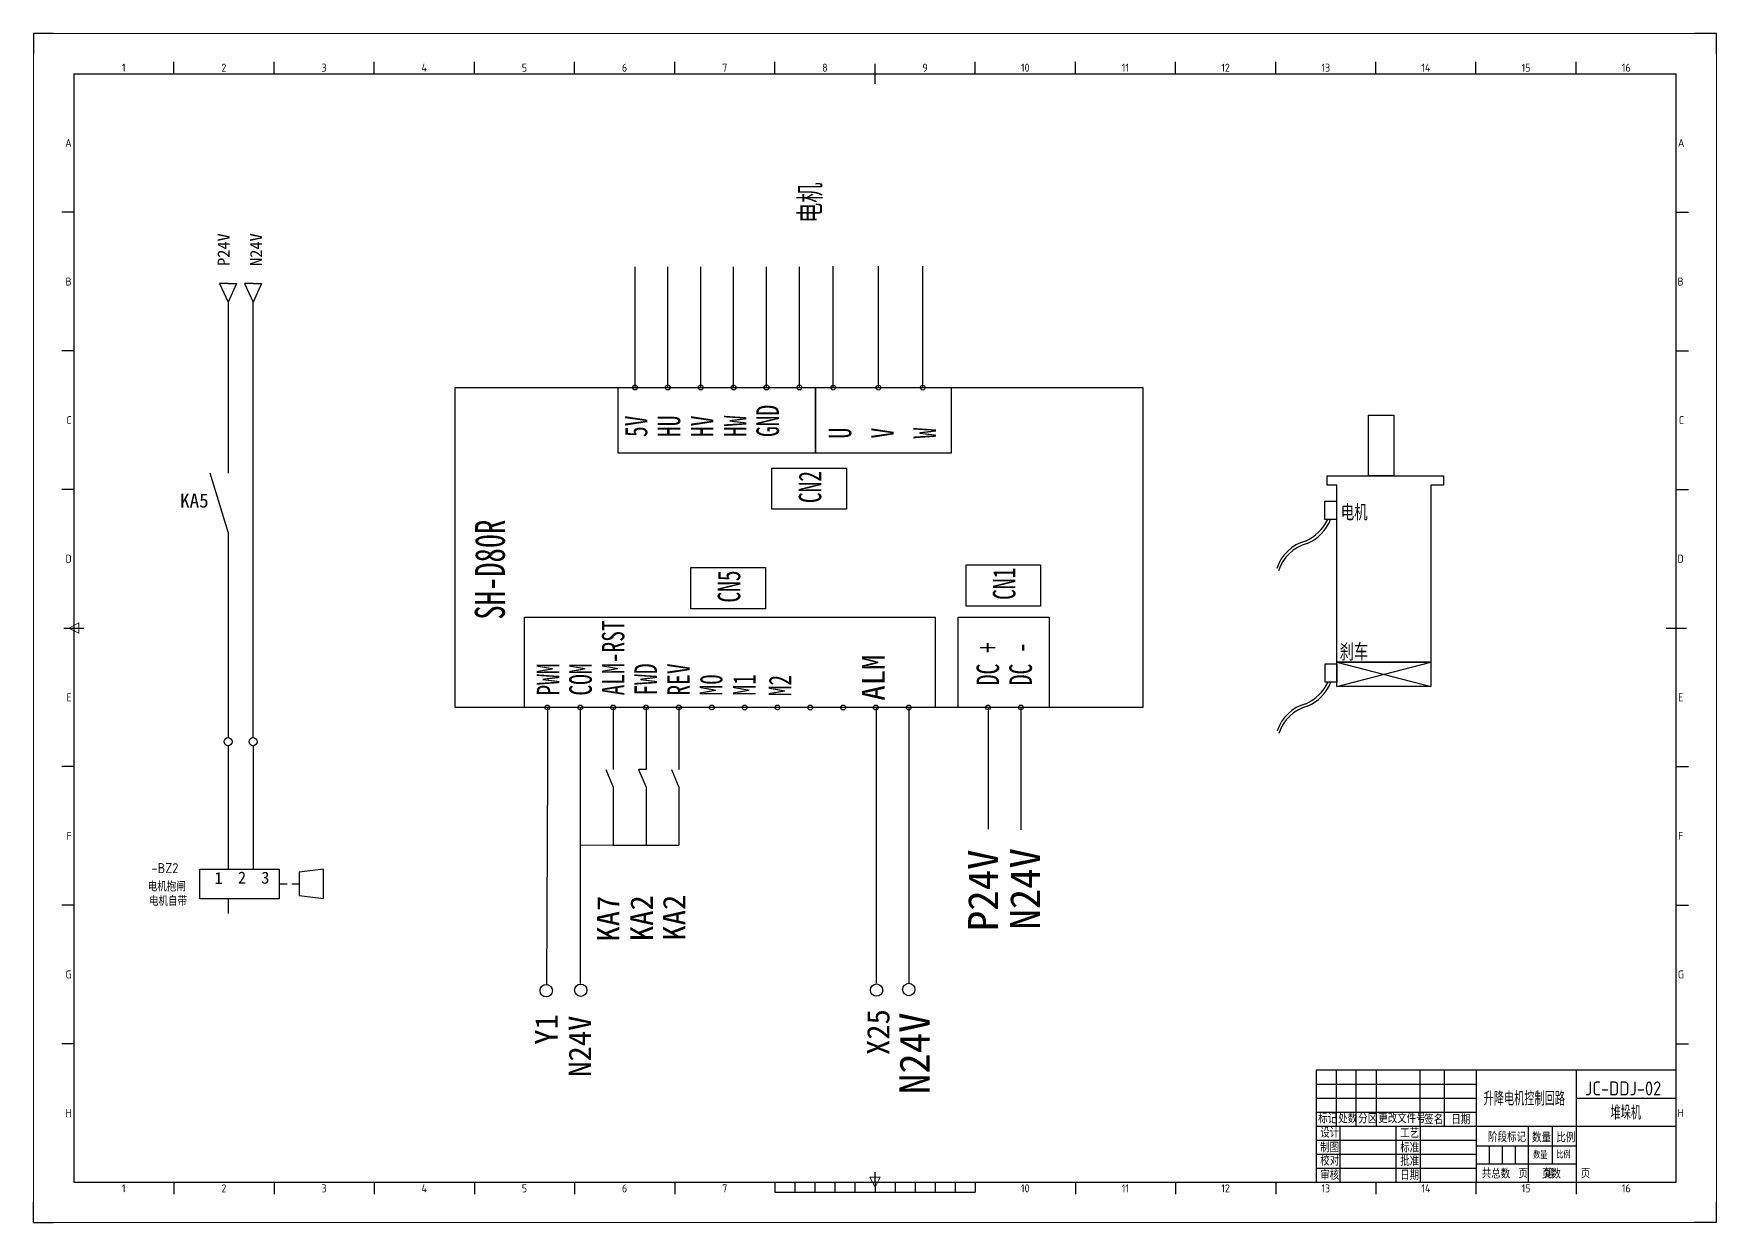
# Model space of a CAD drawing. Header units: inches. Extents: x -128 to 31549, y -2321 to 19035.
# Drawn here: x 1350 to 2191, y 5326 to 5920 of the extents above; entities that cross this region are included whole.
import ezdxf
from ezdxf.enums import TextEntityAlignment as Align

# ---------------------------------------------------------------- set-up
doc = ezdxf.new("R2010")
doc.units = ezdxf.units.IN
doc.header["$MEASUREMENT"] = 0
for name, color, linetype in [('_MULTI_WIRE', 9, 'Continuous'), ('AE_BOR', 1, 'Continuous'), ('BLK_1.0mm^2', 7, 'Continuous'), ('BLU_0.5mm^2', 5, 'Continuous'), ('SYMS', 7, 'Continuous'), ('WIRENO', 70, 'Continuous'), ('图框_外框线', 7, 'Continuous'), ('图框_标题栏属性', 1, 'Continuous'), ('图框_标题栏文字', 6, 'Continuous'), ('노랑', 2, 'Continuous')]:
    doc.layers.add(name, color=color, linetype=linetype)
doc.styles.add('DIM_FONT', font='simplex_.ttf', dxfattribs={"width": 0.7, "bigfont": 'GBCBIG'})
doc.styles.get("Standard").update_dxf_attribs({"font": 'txt', "bigfont": 'gbcbig.shx'})
doc.styles.add('WD', font='romans.shx', dxfattribs={"bigfont": 'gbcbig.shx'})
doc.styles.add('WD_IEC', font='ISOCP2.shx', dxfattribs={"width": 0.9, "height": 4, "bigfont": 'gbcbig.shx'})
doc.styles.add('工程字', font='gbenor.shx', dxfattribs={"bigfont": 'gbcbig.shx'})
doc.styles.add('样式 1', font='')
doc.styles.get('样式 1').set_extended_font_data('NSimSun')

# ---------------------------------------------------------------- blocks, each defined once
blk = doc.blocks.new('gb_a1')
for p, q in [((20, 574), (20, 20)), ((20, 574), (821, 574)), ((821, 20), (821, 574)), ((20, 20), (821, 20))]:
    blk.add_line(p, q)
at = {"layer": 'AE_BOR', "lineweight": 30}
for p, q in [((10, 594), (0, 594)), ((0, 594), (0, 584)), ((841, 594), (830, 594)), ((841, 584), (841, 594)), ((0, 0), (0, 10)), ((841, 0), (841, 10)), ((0, 0), (10, 0)), ((841, 0), (830, 0))]:
    blk.add_line(p, q, dxfattribs=at)
at = {"layer": 'AE_BOR', "color": 1, "lineweight": 15}
for p, q in [((0, 594), (841, 594)), ((0, 0), (0, 594)), ((841, 594), (841, 0)), ((17.5, 297), (22.5, 299.5)), ((22.5, 294.5), (17.5, 297)), ((22.5, 299.5), (22.5, 294.5)), ((420.5, 17.5), (418, 22.5)), ((418, 22.5), (423, 22.5)), ((423, 22.5), (420.5, 17.5)), ((841, 0), (0, 0))]:
    blk.add_line(p, q, dxfattribs=at)
at = {"layer": 'AE_BOR'}
for p, q in [((70.0625, 574), (70.0625, 580)), ((120.125, 574), (120.125, 580)), ((170.1875, 574), (170.1875, 580)), ((220.25, 574), (220.25, 580)), ((270.3125, 574), (270.3125, 580)), ((320.375, 574), (320.375, 580)), ((370.4375, 574), (370.4375, 580)), ((470.5625, 574), (470.5625, 580)), ((520.625, 574), (520.625, 580)), ((570.6875, 574), (570.6875, 580)), ((620.75, 574), (620.75, 580)), ((670.8125, 574), (670.8125, 580)), ((720.875, 574), (720.875, 580)), ((770.9375, 574), (770.9375, 580)), ((20, 504.75), (14, 504.75)), ((821, 504.75), (827, 504.75)), ((20, 435.5), (14, 435.5)), ((821, 435.5), (827, 435.5)), ((20, 366.25), (14, 366.25)), ((821, 366.25), (827, 366.25)), ((20, 227.75), (14, 227.75)), ((821, 227.75), (827, 227.75)), ((20, 158.5), (14, 158.5)), ((821, 158.5), (827, 158.5)), ((20, 89.25), (14, 89.25)), ((821, 89.25), (827, 89.25)), ((70.0625, 20), (70.0625, 14)), ((120.125, 20), (120.125, 14)), ((170.1875, 20), (170.1875, 14)), ((220.25, 20), (220.25, 14)), ((270.3125, 20), (270.3125, 14)), ((320.375, 20), (320.375, 14)), ((520.625, 20), (520.625, 14)), ((570.6875, 20), (570.6875, 14)), ((620.75, 20), (620.75, 14)), ((670.8125, 20), (670.8125, 14)), ((720.875, 20), (720.875, 14)), ((770.9375, 20), (770.9375, 14))]:
    blk.add_line(p, q, dxfattribs=at)
at = {"layer": 'AE_BOR', "color": 2, "lineweight": 30}
for p, q in [((420.5, 574), (420.5, 579)), ((420.5, 569), (420.5, 574)), ((15, 297), (25, 297)), ((816, 297), (826, 297)), ((370.5, 20), (370.5, 15)), ((380.5, 20), (380.5, 15)), ((390.5, 20), (390.5, 15)), ((400.5, 20), (400.5, 15)), ((410.5, 20), (410.5, 15)), ((420.5, 20), (420.5, 25)), ((420.5, 20), (420.5, 15)), ((430.5, 20), (430.5, 15)), ((440.5, 20), (440.5, 15)), ((450.5, 20), (450.5, 15)), ((460.5, 20), (460.5, 15)), ((470.5, 20), (470.5, 15)), ((370.5, 15), (470.5, 15))]:
    blk.add_line(p, q, dxfattribs=at)
at = {"layer": 'AE_BOR', "style": 'WD_IEC'}
for s, p in [('1', (45.03125, 575)), ('2', (95.09375, 575)), ('3', (145.15625, 575)), ('4', (195.21875, 575)), ('5', (245.28125, 575)), ('6', (295.34375, 575)), ('7', (345.40625, 575)), ('8', (395.46875, 575)), ('9', (445.53125, 575)), ('10', (495.59375, 575)), ('11', (545.65625, 575)), ('12', (595.71875, 575)), ('13', (645.78125, 575)), ('14', (695.84375, 575)), ('15', (745.90625, 575)), ('16', (795.96875, 575)), ('1', (45.03125, 15)), ('2', (95.09375, 15)), ('3', (145.15625, 15)), ('4', (195.21875, 15)), ('5', (245.28125, 15)), ('6', (295.34375, 15)), ('7', (345.40625, 15)), ('10', (495.59375, 15)), ('11', (545.65625, 15)), ('12', (595.71875, 15)), ('13', (645.78125, 15)), ('14', (695.84375, 15)), ('15', (745.90625, 15)), ('16', (795.96875, 15))]:
    blk.add_text(s, height=4, dxfattribs=at).set_placement(p, align=Align.CENTER)
for s, p in [('A', (19, 539.375)), ('A', (825.04762, 539.375)), ('B', (19, 470.125)), ('B', (824.66667, 470.125)), ('C', (19, 400.875)), ('C', (824.85714, 400.875)), ('D', (19, 331.625)), ('D', (824.66667, 331.625)), ('E', (19, 262.375)), ('E', (824.47619, 262.375)), ('F', (19, 193.125)), ('F', (824.47619, 193.125)), ('G', (19, 123.875)), ('G', (824.85714, 123.875)), ('H', (19, 54.625)), ('H', (824.66667, 54.625))]:
    blk.add_text(s, height=4, dxfattribs=at).set_placement(p, align=Align.MIDDLE_RIGHT)
blk = doc.blocks.new('GB_TitleBlock')
at = {"lineweight": -3}
for p, q in [((-50, 42), (0, 42)), ((-50, 28), (0, 28))]:
    blk.add_line(p, q, dxfattribs=at)
blk.add_point((-16.99, 42), dxfattribs=at)
at = {"layer": '图框_外框线'}
for p, q in [((-170, 56), (-170, 28)), ((-160, 28), (-160, 56)), ((-150, 56), (-150, 28)), ((-128, 28), (-128, 56)), ((-116, 56), (-116, 28)), ((-100, 56), (-100, 0)), ((-50, 56), (-50, 0)), ((-180, 49), (-100, 49)), ((-180, 42), (-100, 42)), ((-180, 35), (-100, 35)), ((-180, 28), (-50, 28)), ((-168, 0), (-168, 28)), ((-140, 0), (-140, 28)), ((-128, 28), (-128, 0)), ((-74, 28), (-74, 0)), ((-62, 28), (-62, 9)), ((-180, 21), (-100, 21)), ((-50, 18), (-100, 18)), ((-93.5, 18), (-93.5, 9)), ((-87, 18), (-87, 9)), ((-80.5, 18), (-80.5, 9)), ((-180, 14), (-100, 14)), ((-50, 9), (-100, 9)), ((-180, 7), (-100, 7))]:
    blk.add_line(p, q, dxfattribs=at)
blk.add_lwpolyline([(0, 56), (-180, 56), (-180, 0), (0, 0), (0, 56)], dxfattribs=at)
at = {"style": 'WD', "flags": 1}
blk.add_attdef('WD_TB', (-168.38, 50.46), '', height=2, dxfattribs=at)
at = {"layer": '图框_标题栏属性', "style": '工程字'}
for tag, p in [('REV3', (-179.58, 50.91)), ('REV2', (-179.43, 43.49)), ('REV1', (-179.43, 36.77))]:
    blk.add_attdef(tag, p, '', height=3, dxfattribs=at)
for tag, height, width, p, p2 in [('REV3DET', 3, 13.288798, (-148.76, 50.77), (-130.49, 50.77)), ('BY3', 3, 6.930672, (-126.95, 50.77), (-117.42, 50.77)), ('RD3', 3, 9.096075, (-114.66, 50.77), (-102.16, 50.77)), ('REV2DET', 3, 1.39216, (-148.76, 43.77), (-130.49, 43.77)), ('BY2', 3, 6.930672, (-126.95, 43.77), (-117.42, 43.77)), ('RD2', 3, 9.096075, (-114.66, 43.77), (-102.16, 43.77)), ('文件名称', 7, 2.04191, (-96.3, 38.33), (-55.63, 38.33)), ('REV1DET', 3, 13.288798, (-148.76, 36.77), (-130.49, 36.77)), ('BY1', 3, 6.930672, (-126.95, 36.77), (-117.42, 36.77)), ('RD1', 3, 9.096075, (-114.66, 36.77), (-102.16, 36.77))]:
    blk.add_attdef(tag, text='', height=height, dxfattribs=dict(at, width=width)).set_placement(p, p2, align=Align.FIT)
for tag, p in [('图号', (-26.57, 46.93)), ('项目名称', (-25.25, 35.16))]:
    blk.add_attdef(tag, text='', height=7, dxfattribs=at).set_placement(p, align=Align.MIDDLE)
at = {"layer": '图框_标题栏属性', "lineweight": -3}
for tag, p in [('罗文根', (-163.59, 22.3)), ('工艺', (-123.59, 22.3)), ('制图', (-163.59, 15.3)), ('标准', (-123.59, 15.3)), ('校对', (-163.59, 8.3)), ('批准', (-123.59, 8.3)), ('审核', (-163.59, 1.3)), ('日期', (-123.59, 1.3))]:
    blk.add_attdef(tag, p, '', height=5, dxfattribs=at)
at = {"layer": '图框_标题栏属性', "style": '工程字'}
for tag, height, p in [('数量', 3.5, (-68.02, 13.58)), ('比例', 3.5, (-56.4, 13.74)), ('总数', 5, (-87.74, 4.36)), ('页数', 5, (-62.45, 4.36))]:
    blk.add_attdef(tag, text='', height=height, dxfattribs=at).set_placement(p, align=Align.MIDDLE_CENTER)
at = {"layer": '图框_标题栏文字', "style": '工程字'}
for s, p in [('标记', (-179, 29.44)), ('处数', (-169, 29.44)), ('分区', (-159, 29.44)), ('更改文件号', (-149, 29.59)), ('签名', (-126, 29)), ('日期', (-112.47, 28.98)), ('设计', (-177.99, 22.35)), ('工艺', (-138.02, 22.15)), ('阶段标记', (-94.11, 20.2)), ('数量', (-72.11, 20)), ('比例', (-60, 20)), ('制图', (-178.04, 15.02)), ('标准', (-137.99, 14.92)), ('校对', (-177.99, 8.33)), ('批准', (-138.02, 8.15)), ('审核', (-177.99, 1.15)), ('日期', (-138.02, 1.15)), ('共     页   第     页', (-97.24, 2))]:
    blk.add_text(s, height=5, dxfattribs=at).set_placement(p)
blk = doc.blocks.new('A$C485340D4')
for p, q in [((63.8, 17.74), (67.83, 17.74)), ((70.1, 17.74), (73.86, 17.74)), ((38.35, 10.35), (38.35, 2.9))]:
    blk.add_line(p, q)
blk.add_lwpolyline([(24.13, 25.14), (63.8, 25.14), (63.8, 10.35), (24.13, 10.35)], close=True)
for centre in [(38.28, 88.81), (50.78, 88.81)]:
    blk.add_circle(centre, 2)
at = {"layer": 'BLK_1.0mm^2'}
for p, q in [((38.28, 86.81), (38.28, 25.14)), ((50.78, 86.81), (50.78, 25.14))]:
    blk.add_line(p, q, dxfattribs=at)
at = {"layer": 'SYMS'}
blk.add_lwpolyline([(86, 10.41), (86, 25.11), (73.87, 23.54), (73.87, 17.76), (73.87, 11.99)], close=True, dxfattribs=at)
at = {"style": 'WD_IEC'}
for tag, p in [('TERM01', (34.58, 82.01)), ('TERM02', (45.58, 82.2)), ('TERM03', (56.78, 82.01)), ('TERM04', (70.92, 82.01)), ('TERM05', (34.58, 19.51)), ('TERM06', (45.58, 19.71)), ('TERM08', (51.95, 19.51)), ('TERM07', (56.78, 19.51)), ('TERM09', (34.58, 10.89))]:
    blk.add_attdef(tag, p, '', height=4, dxfattribs=at)
for tag, p in [('TAG1', (13.5, 23.1)), ('DESC1', (17.13, 13.97)), ('DESC2', (17.78, 6.75)), ('DESC3', (17.78, -0.25))]:
    blk.add_attdef(tag, text='', height=5, dxfattribs=at).set_placement(p, align=Align.RIGHT)

msp = doc.modelspace()

# ---------------------------------------------------------------- linework, layer by layer
at = {"color": 7}
for p, q in [((1447.17, 5794.92), (1442.93, 5794.92)), ((1442.93, 5794.92), (1447.17, 5785.45)), ((1447.17, 5794.92), (1451.41, 5794.92)), ((1451.41, 5794.92), (1447.17, 5785.45)), ((1459.67, 5794.92), (1455.43, 5794.92)), ((1455.43, 5794.92), (1459.67, 5785.45)), ((1459.67, 5794.92), (1463.91, 5794.92)), ((1463.91, 5794.92), (1459.67, 5785.45))]:
    msp.add_line(p, q, dxfattribs=at)
at = {"color": 0}
for p, q in [((1447.17, 5785.45), (1447.17, 5700.09)), ((1459.67, 5567.9), (1459.67, 5785.45)), ((1447.17, 5670.63), (1438.28, 5700.09)), ((1447.17, 5670.63), (1447.17, 5567.9)), ((1595.29, 5583.01), (1595.29, 5628.06)), ((1595.29, 5628.06), (1800.54, 5628.06)), ((1800.54, 5628.06), (1800.54, 5583.01)), ((1812.1, 5583.01), (1812.1, 5628.06)), ((1812.1, 5628.06), (1857.6, 5628.06)), ((1857.6, 5628.06), (1857.6, 5583.01)), ((2001.27, 5605.56), (2048.34, 5593.54)), ((2001.27, 5593.54), (2048.34, 5605.56)), ((1635.94, 5551.98), (1639.63, 5543.09)), ((1656.06, 5552), (1652.37, 5552)), ((1652.37, 5551.98), (1656.06, 5543.09)), ((1668.81, 5551.98), (1672.49, 5543.09)), ((1771.04, 5551.97), (1771.04, 5514.13)), ((1787.47, 5552.02), (1787.47, 5514.19)), ((1639.63, 5543.09), (1639.63, 5514.15)), ((1656.06, 5543.09), (1656.06, 5514.15)), ((1672.49, 5543.09), (1672.49, 5514.15)), ((1639.63, 5514.15), (1623.19, 5514.08)), ((1639.63, 5514.15), (1656.06, 5514.13)), ((1656.06, 5514.15), (1672.49, 5514.13))]:
    msp.add_line(p, q, dxfattribs=at)
for points in [[(1718.99, 5702.6), (1756.21, 5702.6), (1756.21, 5682.04), (1718.99, 5682.04)], [(1678.5, 5652.89), (1715.72, 5652.89), (1715.72, 5632.33), (1678.5, 5632.33)], [(1816.03, 5654.24), (1853.25, 5654.24), (1853.25, 5633.67), (1816.03, 5633.67)], [(2001.27, 5605.56), (2048.34, 5605.56), (2048.34, 5593.54), (2001.27, 5593.54)]]:
    msp.add_lwpolyline(points, close=True, dxfattribs=at)
at = {"layer": '_MULTI_WIRE', "color": 0}
for p, q in [((1650.56, 5742.86), (1650.56, 5803.13)), ((1666.99, 5742.86), (1666.99, 5803.13)), ((1683.42, 5742.86), (1683.42, 5803.13)), ((1699.86, 5742.86), (1699.86, 5803.13)), ((1716.29, 5742.86), (1716.29, 5803.13)), ((1732.73, 5742.86), (1732.73, 5803.13)), ((1749.65, 5742.84), (1749.65, 5803.45)), ((1772.22, 5742.84), (1772.22, 5803.45)), ((1794.37, 5742.84), (1794.37, 5803.45)), ((1642.03, 5742.84), (1642.03, 5710.28)), ((1740.72, 5710.28), (1740.72, 5742.84)), ((1740.72, 5742.84), (1740.72, 5710.28)), ((1808.68, 5710.28), (1808.68, 5742.84)), ((1642.03, 5710.28), (1740.72, 5710.28)), ((1740.72, 5710.28), (1808.68, 5710.28)), ((1606.76, 5583.01), (1606.76, 5551.98)), ((1623.19, 5583.01), (1623.19, 5501.11)), ((1639.63, 5583.01), (1639.63, 5551.98)), ((1656.06, 5583.01), (1656.06, 5551.98)), ((1672.49, 5583.01), (1672.49, 5551.98)), ((1771.04, 5582.99), (1771.04, 5551.97)), ((1787.47, 5583.05), (1787.47, 5552.02)), ((1827, 5583.01), (1827, 5522.18)), ((1843.44, 5583.01), (1843.44, 5521.83))]:
    msp.add_line(p, q, dxfattribs=at)
for points in [[(1560.65, 5583.01), (1560.65, 5742.84), (1904.39, 5742.84), (1904.39, 5583.01)], [(2017.16, 5698.74), (2017.16, 5729.08), (2029.79, 5729.08), (2029.79, 5698.74)], [(1995.32, 5676.92), (1995.32, 5686.12), (2001.12, 5686.12), (2001.12, 5676.92)], [(1995.48, 5595.65), (1995.48, 5604.85), (2001.27, 5604.85), (2001.27, 5595.65)]]:
    msp.add_lwpolyline(points, close=True, dxfattribs=at)
for points in [[(2048.34, 5694.04), (2048.34, 5605.56), (2001.27, 5605.56), (2001.27, 5694.03), (1996.57, 5694.03), (1996.57, 5698.76), (2054.59, 5698.76), (2054.59, 5694.03), (2048.34, 5694.04)], [(2001.27, 5698.72), (2001.27, 5698.72), (2048.34, 5698.72), (2048.34, 5698.72)]]:
    msp.add_lwpolyline(points, dxfattribs=at)
for centre in [(1650.56, 5742.86), (1666.99, 5742.86), (1683.42, 5742.86), (1699.86, 5742.86), (1716.29, 5742.86), (1732.73, 5742.86), (1749.65, 5742.84), (1772.22, 5742.84), (1794.37, 5742.84), (1606.76, 5583.01), (1623.19, 5583.01), (1639.63, 5583.01), (1656.06, 5583.01), (1672.49, 5583.01), (1688.93, 5583.01), (1705.36, 5582.99), (1721.73, 5583.01), (1738.14, 5583), (1754.58, 5582.99), (1770.95, 5583), (1787.38, 5582.99), (1827, 5583.01), (1843.44, 5583.01)]:
    msp.add_circle(centre, 1.21, dxfattribs=at)
for centre, radius, start, end in [((1976.4, 5686.81), 22.67, 294.16711, 334.15567), ((1977.25, 5685.55), 22.67, 294.16711, 337.62666), ((1990.93, 5646.24), 20.56, 104.77359, 162.23861), ((1991.78, 5644.99), 20.56, 104.77359, 162.23861), ((1976.56, 5605.53), 22.67, 294.16711, 334.15567), ((1977.41, 5604.28), 22.67, 294.16711, 337.62666), ((1991.09, 5564.96), 20.56, 104.77359, 162.23861), ((1991.93, 5563.71), 20.56, 104.77359, 162.23861)]:
    msp.add_arc(centre, radius, start, end, dxfattribs=at)
at = {"layer": 'BLU_0.5mm^2', "color": 7}
for p, q in [((1606.76, 5551.98), (1606.4, 5444.57)), ((1623.19, 5514.08), (1623.19, 5445.09)), ((1771.04, 5514.13), (1771.04, 5445.14)), ((1787.47, 5514.19), (1787.47, 5445.2))]:
    msp.add_line(p, q, dxfattribs=at)
for centre in [(1606.17, 5441.48), (1623.43, 5441.68), (1771.28, 5441.73), (1787.41, 5442.06)]:
    msp.add_circle(centre, 3.09, dxfattribs=at)

# ---------------------------------------------------------------- block references
at = {"color": 0}
msp.add_blockref('gb_a1', (1350.01, 5325.7), dxfattribs=at)
ref = msp.add_blockref('A$C485340D4', (1408.89, 5477.09), dxfattribs=at)
ref.add_attrib('DESC2', '电机自带', dxfattribs={"height": 5, "style": 'WD_IEC'}).set_placement((1426.67, 5483.84), align=Align.RIGHT)
ref.add_attrib('DESC1', '电机抱闸', dxfattribs={"height": 5, "style": 'WD_IEC'}).set_placement((1426.03, 5491.06), align=Align.RIGHT)
ref.add_attrib('TAG1', '-BZ2', dxfattribs={"height": 5, "style": 'WD_IEC'}).set_placement((1422.39, 5500.2), align=Align.RIGHT)
ref = msp.add_blockref('GB_TitleBlock', (2171.01, 5345.7), dxfattribs=at)
ref.add_attrib('页数', '页数', dxfattribs={"layer": '图框_标题栏属性', "height": 5, "style": '工程字'}).set_placement((2108.56, 5350.06), align=Align.MIDDLE_CENTER)
ref.add_attrib('总数', '总数', dxfattribs={"layer": '图框_标题栏属性', "height": 5, "style": '工程字'}).set_placement((2083.27, 5350.06), align=Align.MIDDLE_CENTER)
ref.add_attrib('比例', '比例', dxfattribs={"layer": '图框_标题栏属性', "height": 3.5, "style": '工程字'}).set_placement((2114.61, 5359.44), align=Align.MIDDLE_CENTER)
ref.add_attrib('数量', '数量', dxfattribs={"layer": '图框_标题栏属性', "height": 3.5, "style": '工程字'}).set_placement((2102.99, 5359.28), align=Align.MIDDLE_CENTER)
ref.add_attrib('项目名称', '堆垛机', dxfattribs={"layer": '图框_标题栏属性', "height": 7, "style": '工程字'}).set_placement((2145.76, 5380.86), align=Align.MIDDLE)
ref.add_attrib('图号', 'JC-DDJ-02', dxfattribs={"layer": '图框_标题栏属性', "height": 7, "style": '工程字'}).set_placement((2144.44, 5392.63), align=Align.MIDDLE)
ref.add_attrib('文件名称', '升降电机控制回路', dxfattribs={"layer": '图框_标题栏属性', "color": 2, "height": 7, "style": '工程字', "width": 1.00729}).set_placement((2074.71, 5384.03), (2115.38, 5384.03), align=Align.FIT)

# ---------------------------------------------------------------- texts
at = {"width": 10.5, "attachment_point": 1, "rotation": 90}
for s, insert, char_height in [('{\\fFangSong|b0|i0|c134|p49;ALM}', (1764.06, 5586.4), 11.25), ('{\\fFangSong|b0|i0|c134|p49;P24V}', (1816.98, 5471.19), 15), ('{\\fFangSong|b0|i0|c134|p49;N24V}', (1838.02, 5471.95), 15), ('{\\fFangSong|b0|i0|c134|p49;KA7}', (1631.55, 5465.99), 11.25), ('{\\fFangSong|b0|i0|c134|p49;KA2}', (1648.23, 5466.23), 11.25), ('{\\fFangSong|b0|i0|c134|p49;KA2}', (1664.49, 5466.47), 11.25), ('{\\fFangSong|b0|i0|c134|p49;Y1}', (1600.64, 5414.44), 11.25), ('{\\fFangSong|b0|i0|c134|p49;N24V}', (1617.38, 5398.4), 11.25), ('{\\fFangSong|b0|i0|c134|p49;X25}', (1766.5, 5409.29), 11.25), ('{\\fFangSong|b0|i0|c134|p49;N24V}', (1782.75, 5389.78), 15)]:
    msp.add_mtext(s, dxfattribs=dict(at, insert=insert, char_height=char_height))
at = {"color": 0, "char_height": 6, "width": 26.5789, "attachment_point": 1, "style": '样式 1'}
for s, insert in [('{\\fSimSun|b0|i0|c134|p2;1}', (1440.42, 5500.75)), ('{\\fSimSun|b0|i0|c134|p2;2}', (1452.12, 5500.97)), ('{\\fSimSun|b0|i0|c134|p2;3}', (1463.75, 5500.93))]:
    msp.add_mtext(s, dxfattribs=dict(at, insert=insert))
at = {"layer": 'WIRENO', "color": 0, "char_height": 6, "width": 44.5399, "attachment_point": 3, "rotation": 90}
for s, insert in [('{\\fSimSun|b0|i0|c134|p2;P24V}', (1441.93, 5819.95)), ('{\\fSimSun|b0|i0|c134|p2;N24V}', (1458.17, 5819.95))]:
    msp.add_mtext(s, dxfattribs=dict(at, insert=insert))
at = {"layer": '노랑', "color": 7, "char_height": 11.25, "width": 86.4982, "attachment_point": 7, "rotation": 90, "style": 'DIM_FONT'}
for s, insert in [('{\\fSimSun|b0|i0|c134|p2;\\P\\H0.9333x;电机}', (1744.34, 5825.21)), ('{\\fSimSun|b0|i0|c134|p2;\\P5V}', (1656.92, 5718.15)), ('{\\fSimSun|b0|i0|c134|p2;\\PHU}', (1673.35, 5718.15)), ('{\\fSimSun|b0|i0|c134|p2;\\PHV}', (1689.78, 5718.15)), ('{\\fSimSun|b0|i0|c134|p2;HW}', (1706.22, 5718.15)), ('{\\fSimSun|b0|i0|c134|p2;\\PGND}', (1722.65, 5718.15)), ('{\\fSimSun|b0|i0|c134|p2;\\PU}', (1758.82, 5717.41)), ('{\\fSimSun|b0|i0|c134|p2;\\PV}', (1779.9, 5717.41)), ('{\\fSimSun|b0|i0|c134|p2;\\PW}', (1800.98, 5717.41)), ('{\\fSimSun|b0|i0|c134|p2;\\PCN2}', (1743.84, 5685.1)), ('{\\fSimSun|b0|i0|c134|p2;\\P\\H1.333x;SH-D80R}', (1585.77, 5626.88)), ('{\\fSimSun|b0|i0|c134|p2;\\PCN1}', (1840.88, 5636.74)), ('{\\fSimSun|b0|i0|c134|p2;\\PCN5}', (1703.35, 5635.39)), ('{\\fSimSun|b0|i0|c134|p2;ALM-RST}', (1645.43, 5589.04)), ('{\\fSimSun|b0|i0|c134|p2;\\PDC +}', (1832.69, 5594.12)), ('{\\fSimSun|b0|i0|c134|p2;\\PDC -}', (1849.12, 5594.12)), ('{\\fSimSun|b0|i0|c134|p2;PWM}', (1612.71, 5588.92)), ('{\\fSimSun|b0|i0|c134|p2;\\PCOM}', (1629.15, 5588.92)), ('{\\fSimSun|b0|i0|c134|p2;\\PFWD}', (1661.52, 5588.92)), ('{\\fSimSun|b0|i0|c134|p2;\\PREV}', (1677.95, 5588.92)), ('{\\fSimSun|b0|i0|c134|p2;M0}', (1694.39, 5588.92)), ('{\\fSimSun|b0|i0|c134|p2;\\PM1}', (1710.82, 5588.92)), ('{\\fSimSun|b0|i0|c134|p2;\\PM2}', (1728.65, 5588.57))]:
    msp.add_mtext(s, dxfattribs=dict(at, insert=insert))
at = {"layer": '노랑', "color": 7, "char_height": 7.5, "width": 57.6655, "attachment_point": 7, "style": 'DIM_FONT'}
for s, insert in [('{\\fSimSun|b0|i0|c134|p2;\\P\\H0.9333x;\\W1;KA5}', (1423.2, 5682.76)), ('{\\fSimSun|b0|i0|c134|p2;\\P\\H0.9333x;电机}', (2003.32, 5676.42)), ('{\\fSimSun|b0|i0|c134|p2;刹车}', (2002.73, 5606.35))]:
    msp.add_mtext(s, dxfattribs=dict(at, insert=insert))

doc.saveas('drawing.dxf')
